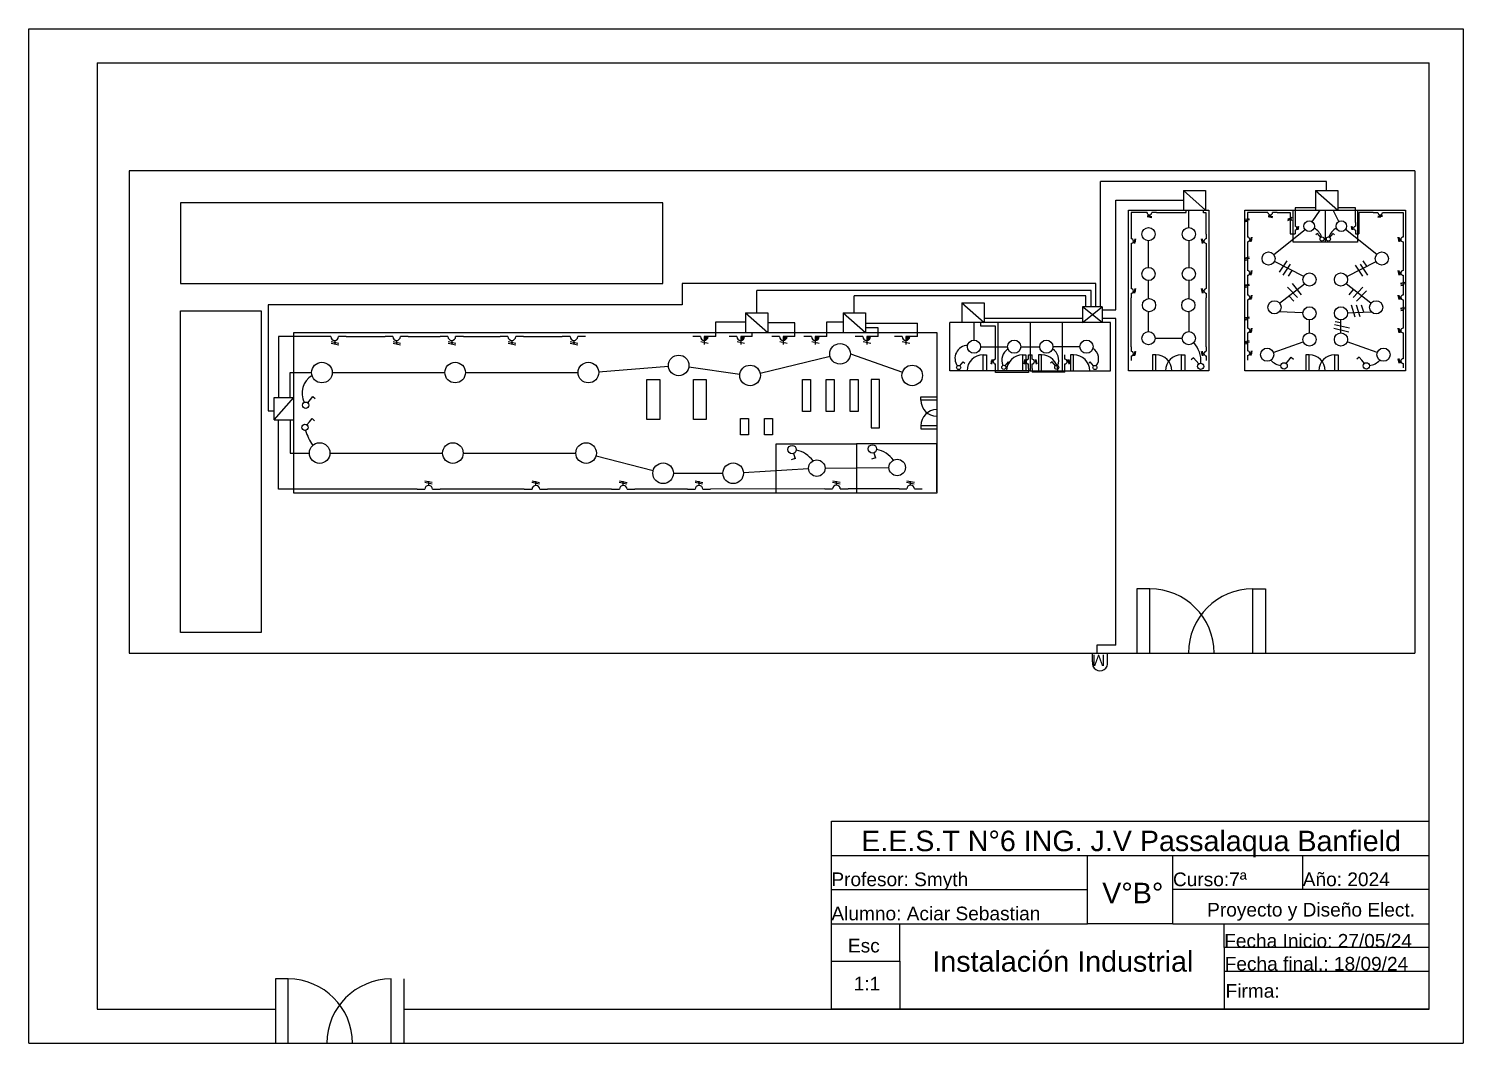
# Model space of a CAD drawing. Header units: metres. Extents: x 1827199 to 1827927, y 1261202 to 1261265.
# Drawn here: x 1827617.4 to 1827706.6, y 1261201.9 to 1261265 of the extents above; entities that cross this region are included whole.
import ezdxf

# ---------------------------------------------------------------- set-up
doc = ezdxf.new("R2010")
doc.units = ezdxf.units.M
for name, color, linetype, true_color in [('IUG 1', 212, 'Continuous', 0xbd00bd), ('Llaves', 7, 'Continuous', 0x594fb0), ('NOMBRES', 7, 'Continuous', 0xffffff), ('TP', 7, 'Continuous', 0x0544ff), ('TS', 7, 'Continuous', 0x0a9e4f)]:
    doc.layers.add(name, color=color, linetype=linetype, true_color=true_color)
for name, color, linetype in [('IUG 2', 1, 'Continuous'), ('IUG 5', 242, 'Continuous'), ('Ref', 7, 'Continuous'), ('TUG 1-2', 130, 'Continuous'), ('TUG 3', 120, 'Continuous'), ('TUG 5', 90, 'Continuous'), ('TUG 5-2', 140, 'Continuous'), ('TUG1', 50, 'Continuous')]:
    doc.layers.add(name, color=color, linetype=linetype)
doc.styles.get("Standard").update_dxf_attribs({"font": 'arial.ttf'})

msp = doc.modelspace()

# ---------------------------------------------------------------- hatches: boundary and pattern name
at = {"true_color": 0x000000}
h = msp.add_hatch(color=18, dxfattribs=at)
h.dxf.hatch_style = 1
h.paths.add_polyline_path([(1827659.637, 1261245.827), (1827659.397, 1261245.827), (1827659.397, 1261245.587, 0.414214)])
h = msp.add_hatch(color=18, dxfattribs=at)
h.dxf.hatch_style = 1
h.paths.add_polyline_path([(1827661.903, 1261245.827), (1827661.663, 1261245.827), (1827661.663, 1261245.587, 0.414214)])
h = msp.add_hatch(color=18, dxfattribs=at)
h.dxf.hatch_style = 1
h.paths.add_polyline_path([(1827664.552, 1261245.827), (1827664.312, 1261245.827), (1827664.312, 1261245.587, 0.414214)])
h = msp.add_hatch(color=18, dxfattribs=at)
h.dxf.hatch_style = 1
h.paths.add_polyline_path([(1827666.544, 1261245.827), (1827666.304, 1261245.827), (1827666.304, 1261245.587, 0.414214)])
h = msp.add_hatch(color=18, dxfattribs=at)
h.dxf.hatch_style = 1
h.paths.add_polyline_path([(1827669.744, 1261245.827), (1827669.504, 1261245.827), (1827669.504, 1261245.587, 0.414214)])
h = msp.add_hatch(color=18, dxfattribs=at)
h.dxf.hatch_style = 1
h.paths.add_polyline_path([(1827672.182, 1261245.827), (1827671.942, 1261245.827), (1827671.942, 1261245.587, 0.414214)])

# ---------------------------------------------------------------- linework, layer by layer
for p, q in [((1827617.369, 1261201.862), (1827617.369, 1261264.974)), ((1827617.369, 1261264.974), (1827706.619, 1261264.974)), ((1827706.619, 1261264.974), (1827706.619, 1261201.862)), ((1827621.619, 1261262.849), (1827621.619, 1261203.987)), ((1827621.619, 1261262.849), (1827704.494, 1261262.849)), ((1827704.494, 1261203.987), (1827704.494, 1261262.849)), ((1827623.613, 1261256.128), (1827623.613, 1261226.128)), ((1827703.613, 1261256.128), (1827623.613, 1261256.128)), ((1827703.613, 1261256.128), (1827703.613, 1261226.128)), ((1827689.201, 1261254.915), (1827690.585, 1261254.915)), ((1827689.201, 1261254.915), (1827690.585, 1261253.692)), ((1827689.201, 1261254.915), (1827689.201, 1261253.692)), ((1827690.585, 1261254.915), (1827690.585, 1261253.692)), ((1827697.425, 1261254.915), (1827698.808, 1261254.915)), ((1827697.425, 1261254.915), (1827698.808, 1261253.692)), ((1827697.425, 1261254.915), (1827697.425, 1261253.692)), ((1827698.808, 1261254.915), (1827698.808, 1261253.692)), ((1827656.823, 1261254.132), (1827626.823, 1261254.132)), ((1827626.823, 1261254.132), (1827626.823, 1261249.132)), ((1827656.823, 1261249.132), (1827656.823, 1261254.132)), ((1827685.789, 1261253.692), (1827690.789, 1261253.692)), ((1827685.789, 1261243.692), (1827685.789, 1261253.692)), ((1827686.946, 1261253.533), (1827686.658, 1261253.533)), ((1827686.956, 1261253.347), (1827687.238, 1261253.287)), ((1827687.09, 1261253.389), (1827687.09, 1261253.236)), ((1827687.522, 1261253.533), (1827687.234, 1261253.533)), ((1827690.789, 1261253.692), (1827690.789, 1261243.692)), ((1827693.03, 1261253.692), (1827703.03, 1261253.692)), ((1827693.03, 1261243.692), (1827693.03, 1261253.692)), ((1827694.468, 1261253.533), (1827694.18, 1261253.533)), ((1827694.478, 1261253.347), (1827694.76, 1261253.287)), ((1827694.612, 1261253.389), (1827694.612, 1261253.236)), ((1827695.044, 1261253.533), (1827694.756, 1261253.533)), ((1827696.03, 1261251.692), (1827696.03, 1261253.692)), ((1827698.03, 1261253.692), (1827698.03, 1261251.692)), ((1827700.03, 1261253.692), (1827700.03, 1261251.692)), ((1827701.016, 1261253.533), (1827701.304, 1261253.533)), ((1827701.582, 1261253.347), (1827701.3, 1261253.287)), ((1827701.448, 1261253.389), (1827701.448, 1261253.236)), ((1827701.592, 1261253.533), (1827701.88, 1261253.533)), ((1827703.03, 1261253.692), (1827703.03, 1261243.692)), ((1827686.949, 1261253.297), (1827687.231, 1261253.237)), ((1827693.301, 1261253.151), (1827693.047, 1261253.1)), ((1827693.313, 1261253.081), (1827693.058, 1261253.03)), ((1827693.189, 1261252.98), (1827693.066, 1261252.956)), ((1827694.471, 1261253.297), (1827694.753, 1261253.237)), ((1827695.694, 1261253.048), (1827695.961, 1261253.162)), ((1827695.695, 1261253.132), (1827695.963, 1261253.247)), ((1827695.851, 1261253.04), (1827695.967, 1261253.09)), ((1827696.157, 1261252.913), (1827696.157, 1261252.682)), ((1827696.157, 1261252.452), (1827696.157, 1261252.222)), ((1827696.272, 1261252.567), (1827696.395, 1261252.567)), ((1827696.306, 1261252.46), (1827696.354, 1261252.686)), ((1827696.347, 1261252.454), (1827696.395, 1261252.68)), ((1827699.788, 1261252.567), (1827699.665, 1261252.567)), ((1827699.714, 1261252.454), (1827699.666, 1261252.68)), ((1827699.754, 1261252.46), (1827699.706, 1261252.686)), ((1827699.903, 1261252.913), (1827699.903, 1261252.682)), ((1827699.903, 1261252.452), (1827699.903, 1261252.222)), ((1827701.589, 1261253.297), (1827701.307, 1261253.237)), ((1827685.948, 1261252.192), (1827685.948, 1261251.904)), ((1827685.948, 1261251.616), (1827685.948, 1261251.328)), ((1827686.092, 1261251.76), (1827686.246, 1261251.76)), ((1827686.134, 1261251.626), (1827686.194, 1261251.908)), ((1827686.185, 1261251.619), (1827686.245, 1261251.901)), ((1827690.486, 1261251.76), (1827690.333, 1261251.76)), ((1827690.394, 1261251.619), (1827690.334, 1261251.901)), ((1827690.444, 1261251.626), (1827690.384, 1261251.908)), ((1827690.63, 1261252.192), (1827690.63, 1261251.904)), ((1827690.63, 1261251.616), (1827690.63, 1261251.328)), ((1827693.189, 1261252.297), (1827693.189, 1261252.009)), ((1827693.189, 1261251.721), (1827693.189, 1261251.433)), ((1827693.333, 1261251.865), (1827693.487, 1261251.865)), ((1827693.375, 1261251.731), (1827693.435, 1261252.013)), ((1827693.426, 1261251.724), (1827693.486, 1261252.006)), ((1827698.03, 1261251.692), (1827696.03, 1261251.692)), ((1827697.544, 1261252.245), (1827697.449, 1261252.158)), ((1827697.647, 1261252.119), (1827697.544, 1261252.245)), ((1827697.753, 1261251.991), (1827697.647, 1261252.119)), ((1827700.03, 1261251.692), (1827698.03, 1261251.692)), ((1827698.307, 1261251.991), (1827698.413, 1261252.119)), ((1827698.413, 1261252.119), (1827698.517, 1261252.245)), ((1827698.517, 1261252.245), (1827698.611, 1261252.158)), ((1827702.634, 1261251.724), (1827702.574, 1261252.006)), ((1827702.727, 1261251.865), (1827702.574, 1261251.865)), ((1827702.685, 1261251.731), (1827702.625, 1261252.013)), ((1827702.871, 1261252.297), (1827702.871, 1261252.009)), ((1827702.871, 1261251.721), (1827702.871, 1261251.433)), ((1827693.299, 1261250.754), (1827693.044, 1261250.703)), ((1827693.31, 1261250.683), (1827693.056, 1261250.632)), ((1827693.187, 1261250.583), (1827693.064, 1261250.558)), ((1827693.189, 1261250.215), (1827693.189, 1261249.927)), ((1827693.333, 1261249.783), (1827693.487, 1261249.783)), ((1827693.375, 1261249.649), (1827693.435, 1261249.931)), ((1827693.426, 1261249.642), (1827693.486, 1261249.924)), ((1827695.187, 1261249.823), (1827695.662, 1261250.525)), ((1827695.853, 1261250.334), (1827695.397, 1261249.651)), ((1827695.948, 1261249.934), (1827695.713, 1261249.582)), ((1827699.891, 1261250.265), (1827700.347, 1261249.582)), ((1827700.207, 1261250.334), (1827700.663, 1261249.651)), ((1827700.621, 1261250.196), (1827700.398, 1261250.525)), ((1827702.634, 1261249.642), (1827702.574, 1261249.924)), ((1827702.727, 1261249.783), (1827702.574, 1261249.783)), ((1827702.685, 1261249.649), (1827702.625, 1261249.931)), ((1827702.871, 1261250.215), (1827702.871, 1261249.927)), ((1827626.823, 1261249.132), (1827656.823, 1261249.132)), ((1827685.948, 1261249.096), (1827685.948, 1261248.808)), ((1827690.63, 1261249.096), (1827690.63, 1261248.808)), ((1827693.301, 1261249.072), (1827693.047, 1261249.021)), ((1827693.313, 1261249.002), (1827693.058, 1261248.951)), ((1827693.189, 1261248.901), (1827693.066, 1261248.877)), ((1827693.189, 1261249.639), (1827693.189, 1261249.351)), ((1827696.301, 1261248.249), (1827695.682, 1261248.896)), ((1827696.546, 1261248.415), (1827695.987, 1261249.131)), ((1827699.759, 1261248.249), (1827700.378, 1261248.896)), ((1827702.971, 1261249.177), (1827702.717, 1261249.126)), ((1827702.983, 1261249.106), (1827702.728, 1261249.055)), ((1827702.859, 1261249.006), (1827702.736, 1261248.981)), ((1827702.871, 1261249.639), (1827702.871, 1261249.351)), ((1827685.948, 1261248.52), (1827685.948, 1261248.232)), ((1827686.092, 1261248.664), (1827686.246, 1261248.664)), ((1827686.134, 1261248.53), (1827686.194, 1261248.812)), ((1827686.185, 1261248.523), (1827686.245, 1261248.805)), ((1827690.486, 1261248.664), (1827690.333, 1261248.664)), ((1827690.394, 1261248.523), (1827690.334, 1261248.805)), ((1827690.444, 1261248.53), (1827690.384, 1261248.812)), ((1827690.63, 1261248.52), (1827690.63, 1261248.232)), ((1827693.189, 1261248.692), (1827693.189, 1261248.404)), ((1827693.189, 1261248.116), (1827693.189, 1261247.828)), ((1827693.333, 1261248.26), (1827693.487, 1261248.26)), ((1827693.375, 1261248.126), (1827693.435, 1261248.408)), ((1827693.426, 1261248.119), (1827693.486, 1261248.401)), ((1827696.078, 1261248.025), (1827695.765, 1261248.352)), ((1827699.514, 1261248.415), (1827699.782, 1261248.758)), ((1827699.982, 1261248.025), (1827700.6, 1261248.672)), ((1827702.634, 1261248.119), (1827702.574, 1261248.401)), ((1827702.727, 1261248.26), (1827702.574, 1261248.26)), ((1827702.685, 1261248.126), (1827702.625, 1261248.408)), ((1827702.871, 1261248.692), (1827702.871, 1261248.404)), ((1827702.871, 1261248.116), (1827702.871, 1261247.828)), ((1827626.823, 1261247.415), (1827631.823, 1261247.415)), ((1827626.823, 1261227.415), (1827626.823, 1261247.415)), ((1827631.823, 1261247.415), (1827631.823, 1261227.415)), ((1827661.969, 1261247.3), (1827663.353, 1261247.3)), ((1827661.969, 1261247.3), (1827663.353, 1261246.077)), ((1827661.969, 1261247.3), (1827661.969, 1261246.077)), ((1827663.353, 1261247.3), (1827663.353, 1261246.077)), ((1827668.039, 1261247.3), (1827669.423, 1261247.3)), ((1827668.039, 1261247.3), (1827669.423, 1261246.077)), ((1827668.039, 1261247.3), (1827668.039, 1261246.077)), ((1827669.423, 1261247.3), (1827669.423, 1261246.077)), ((1827675.424, 1261247.915), (1827676.808, 1261247.915)), ((1827675.424, 1261247.915), (1827676.808, 1261246.692)), ((1827675.424, 1261247.915), (1827675.424, 1261246.692)), ((1827676.808, 1261247.915), (1827676.808, 1261246.692)), ((1827684.148, 1261246.692), (1827682.925, 1261247.672)), ((1827682.925, 1261246.692), (1827684.148, 1261247.672)), ((1827684.148, 1261247.672), (1827684.148, 1261246.692)), ((1827699.897, 1261247.036), (1827699.669, 1261247.777)), ((1827700.198, 1261247.046), (1827699.97, 1261247.786)), ((1827700.42, 1261247.342), (1827700.283, 1261247.786)), ((1827702.969, 1261247.622), (1827702.714, 1261247.571)), ((1827702.98, 1261247.551), (1827702.726, 1261247.5)), ((1827702.857, 1261247.45), (1827702.734, 1261247.426)), ((1827674.678, 1261243.692), (1827674.678, 1261246.692)), ((1827677.678, 1261246.692), (1827674.678, 1261246.692)), ((1827677.678, 1261243.692), (1827677.678, 1261246.692)), ((1827679.678, 1261246.692), (1827677.678, 1261246.692)), ((1827679.678, 1261246.692), (1827679.678, 1261243.692)), ((1827681.678, 1261246.692), (1827679.678, 1261246.692)), ((1827681.678, 1261243.692), (1827681.678, 1261246.692)), ((1827684.678, 1261246.692), (1827681.678, 1261246.692)), ((1827684.678, 1261243.692), (1827684.678, 1261246.692)), ((1827693.3, 1261247.033), (1827693.046, 1261246.982)), ((1827693.311, 1261246.962), (1827693.057, 1261246.911)), ((1827693.188, 1261246.862), (1827693.065, 1261246.837)), ((1827693.189, 1261246.632), (1827693.189, 1261246.344)), ((1827693.333, 1261246.2), (1827693.487, 1261246.2)), ((1827693.375, 1261246.066), (1827693.435, 1261246.348)), ((1827693.426, 1261246.059), (1827693.486, 1261246.341)), ((1827698.555, 1261246.347), (1827699.488, 1261246.126)), ((1827698.608, 1261246.583), (1827699.542, 1261246.362)), ((1827698.651, 1261246.768), (1827699.009, 1261246.692)), ((1827702.634, 1261246.059), (1827702.574, 1261246.341)), ((1827702.727, 1261246.2), (1827702.574, 1261246.2)), ((1827702.685, 1261246.066), (1827702.625, 1261246.348)), ((1827702.871, 1261246.632), (1827702.871, 1261246.344)), ((1827633.865, 1261246.077), (1827673.865, 1261246.077)), ((1827633.865, 1261236.077), (1827633.865, 1261246.077)), ((1827636.166, 1261245.827), (1827635.686, 1261245.827)), ((1827636.183, 1261245.516), (1827636.653, 1261245.416)), ((1827636.183, 1261245.416), (1827636.653, 1261245.316)), ((1827636.406, 1261245.587), (1827636.406, 1261245.331)), ((1827637.126, 1261245.827), (1827636.646, 1261245.827)), ((1827640.017, 1261245.827), (1827639.537, 1261245.827)), ((1827640.033, 1261245.516), (1827640.504, 1261245.416)), ((1827640.033, 1261245.416), (1827640.504, 1261245.316)), ((1827640.257, 1261245.587), (1827640.257, 1261245.331)), ((1827640.977, 1261245.827), (1827640.497, 1261245.827)), ((1827643.45, 1261245.827), (1827642.97, 1261245.827)), ((1827643.467, 1261245.516), (1827643.937, 1261245.416)), ((1827643.467, 1261245.416), (1827643.937, 1261245.316)), ((1827643.69, 1261245.587), (1827643.69, 1261245.331)), ((1827644.41, 1261245.827), (1827643.93, 1261245.827)), ((1827647.187, 1261245.827), (1827646.707, 1261245.827)), ((1827647.204, 1261245.516), (1827647.674, 1261245.416)), ((1827647.204, 1261245.416), (1827647.674, 1261245.316)), ((1827647.427, 1261245.587), (1827647.427, 1261245.331)), ((1827648.147, 1261245.827), (1827647.667, 1261245.827)), ((1827651.047, 1261245.827), (1827650.567, 1261245.827)), ((1827651.064, 1261245.516), (1827651.534, 1261245.416)), ((1827651.064, 1261245.416), (1827651.534, 1261245.316)), ((1827651.287, 1261245.587), (1827651.287, 1261245.331)), ((1827652.007, 1261245.827), (1827651.527, 1261245.827)), ((1827659.157, 1261245.827), (1827658.677, 1261245.827)), ((1827659.174, 1261245.516), (1827659.644, 1261245.416)), ((1827659.637, 1261245.827), (1827659.397, 1261245.827)), ((1827659.397, 1261245.827), (1827659.397, 1261245.587)), ((1827659.397, 1261245.587), (1827659.397, 1261245.331)), ((1827660.117, 1261245.827), (1827659.637, 1261245.827)), ((1827661.423, 1261245.827), (1827660.943, 1261245.827)), ((1827661.44, 1261245.516), (1827661.91, 1261245.416)), ((1827661.903, 1261245.827), (1827661.663, 1261245.827)), ((1827661.663, 1261245.827), (1827661.663, 1261245.587)), ((1827661.663, 1261245.587), (1827661.663, 1261245.331)), ((1827662.383, 1261245.827), (1827661.903, 1261245.827)), ((1827664.072, 1261245.827), (1827663.592, 1261245.827)), ((1827664.089, 1261245.516), (1827664.559, 1261245.416)), ((1827664.552, 1261245.827), (1827664.312, 1261245.827)), ((1827664.312, 1261245.827), (1827664.312, 1261245.587)), ((1827664.312, 1261245.587), (1827664.312, 1261245.331)), ((1827665.032, 1261245.827), (1827664.552, 1261245.827)), ((1827666.064, 1261245.827), (1827665.584, 1261245.827)), ((1827666.081, 1261245.516), (1827666.551, 1261245.416)), ((1827666.544, 1261245.827), (1827666.304, 1261245.827)), ((1827666.304, 1261245.827), (1827666.304, 1261245.587)), ((1827666.304, 1261245.587), (1827666.304, 1261245.331)), ((1827667.024, 1261245.827), (1827666.544, 1261245.827)), ((1827669.264, 1261245.827), (1827668.784, 1261245.827)), ((1827669.281, 1261245.516), (1827669.751, 1261245.416)), ((1827669.744, 1261245.827), (1827669.504, 1261245.827)), ((1827669.504, 1261245.827), (1827669.504, 1261245.587)), ((1827669.504, 1261245.587), (1827669.504, 1261245.331)), ((1827670.224, 1261245.827), (1827669.744, 1261245.827)), ((1827671.702, 1261245.827), (1827671.222, 1261245.827)), ((1827671.719, 1261245.516), (1827672.189, 1261245.416)), ((1827672.182, 1261245.827), (1827671.942, 1261245.827)), ((1827671.942, 1261245.827), (1827671.942, 1261245.587)), ((1827671.942, 1261245.587), (1827671.942, 1261245.331)), ((1827672.662, 1261245.827), (1827672.182, 1261245.827)), ((1827673.865, 1261246.077), (1827673.865, 1261236.077)), ((1827693.305, 1261245.553), (1827693.05, 1261245.502)), ((1827693.316, 1261245.482), (1827693.062, 1261245.431)), ((1827693.193, 1261245.382), (1827693.07, 1261245.357)), ((1827693.189, 1261246.056), (1827693.189, 1261245.768)), ((1827702.871, 1261246.056), (1827702.871, 1261245.768)), ((1827677.519, 1261244.409), (1827677.519, 1261244.697)), ((1827679.566, 1261244.409), (1827679.566, 1261244.697)), ((1827679.79, 1261244.409), (1827679.79, 1261244.697)), ((1827681.837, 1261244.409), (1827681.837, 1261244.697)), ((1827685.948, 1261245.195), (1827685.948, 1261244.907)), ((1827685.948, 1261244.619), (1827685.948, 1261244.331)), ((1827686.092, 1261244.763), (1827686.246, 1261244.763)), ((1827686.134, 1261244.629), (1827686.194, 1261244.912)), ((1827686.185, 1261244.622), (1827686.245, 1261244.904)), ((1827689.832, 1261244.51), (1827689.687, 1261244.377)), ((1827689.992, 1261244.317), (1827689.832, 1261244.51)), ((1827690.486, 1261244.763), (1827690.333, 1261244.763)), ((1827690.394, 1261244.622), (1827690.334, 1261244.904)), ((1827690.444, 1261244.629), (1827690.384, 1261244.912)), ((1827690.63, 1261245.195), (1827690.63, 1261244.907)), ((1827690.63, 1261244.619), (1827690.63, 1261244.331)), ((1827693.189, 1261245.224), (1827693.189, 1261244.936)), ((1827693.189, 1261244.648), (1827693.189, 1261244.36)), ((1827693.333, 1261244.792), (1827693.487, 1261244.792)), ((1827693.375, 1261244.658), (1827693.435, 1261244.941)), ((1827693.426, 1261244.651), (1827693.486, 1261244.933)), ((1827695.758, 1261244.35), (1827695.917, 1261244.543)), ((1827695.917, 1261244.543), (1827696.063, 1261244.41)), ((1827700.143, 1261244.543), (1827699.998, 1261244.41)), ((1827700.303, 1261244.35), (1827700.143, 1261244.543)), ((1827702.634, 1261244.16), (1827702.574, 1261244.442)), ((1827702.685, 1261244.167), (1827702.625, 1261244.449)), ((1827702.871, 1261244.733), (1827702.871, 1261244.445)), ((1827677.678, 1261243.692), (1827674.678, 1261243.692)), ((1827675.304, 1261243.997), (1827675.41, 1261244.125)), ((1827675.41, 1261244.125), (1827675.514, 1261244.251)), ((1827675.514, 1261244.251), (1827675.608, 1261244.164)), ((1827677.375, 1261244.265), (1827677.221, 1261244.265)), ((1827677.282, 1261244.406), (1827677.222, 1261244.124)), ((1827677.332, 1261244.399), (1827677.273, 1261244.117)), ((1827677.519, 1261243.833), (1827677.519, 1261244.121)), ((1827679.678, 1261243.692), (1827677.678, 1261243.692)), ((1827678.112, 1261244.007), (1827678.218, 1261244.136)), ((1827678.218, 1261244.136), (1827678.322, 1261244.261)), ((1827678.322, 1261244.261), (1827678.417, 1261244.175)), ((1827679.422, 1261244.265), (1827679.268, 1261244.265)), ((1827679.329, 1261244.406), (1827679.269, 1261244.124)), ((1827679.379, 1261244.399), (1827679.319, 1261244.117)), ((1827679.566, 1261243.833), (1827679.566, 1261244.121)), ((1827679.678, 1261243.692), (1827681.678, 1261243.692)), ((1827679.79, 1261243.833), (1827679.79, 1261244.121)), ((1827679.934, 1261244.265), (1827680.087, 1261244.265)), ((1827679.976, 1261244.399), (1827680.036, 1261244.117)), ((1827680.026, 1261244.406), (1827680.086, 1261244.124)), ((1827681.033, 1261244.261), (1827680.939, 1261244.175)), ((1827681.137, 1261244.136), (1827681.033, 1261244.261)), ((1827681.243, 1261244.007), (1827681.137, 1261244.136)), ((1827681.678, 1261243.692), (1827684.678, 1261243.692)), ((1827681.837, 1261243.833), (1827681.837, 1261244.121)), ((1827681.981, 1261244.265), (1827682.134, 1261244.265)), ((1827682.023, 1261244.399), (1827682.083, 1261244.117)), ((1827682.073, 1261244.406), (1827682.133, 1261244.124)), ((1827683.409, 1261244.251), (1827683.315, 1261244.164)), ((1827683.513, 1261244.125), (1827683.409, 1261244.251)), ((1827683.619, 1261243.997), (1827683.513, 1261244.125)), ((1827690.789, 1261243.692), (1827685.789, 1261243.692)), ((1827690.155, 1261244.119), (1827689.992, 1261244.317)), ((1827703.03, 1261243.692), (1827693.03, 1261243.692)), ((1827695.594, 1261244.152), (1827695.758, 1261244.35)), ((1827700.466, 1261244.152), (1827700.303, 1261244.35)), ((1827702.727, 1261244.301), (1827702.574, 1261244.301)), ((1827702.871, 1261244.157), (1827702.871, 1261243.869)), ((1827632.642, 1261240.65), (1827632.642, 1261242.034)), ((1827632.642, 1261242.034), (1827633.865, 1261242.034)), ((1827632.642, 1261240.65), (1827633.865, 1261242.034)), ((1827634.73, 1261241.704), (1827634.893, 1261241.901)), ((1827634.893, 1261241.901), (1827635.052, 1261242.095)), ((1827635.052, 1261242.095), (1827635.198, 1261241.961)), ((1827632.642, 1261240.65), (1827633.865, 1261240.65)), ((1827634.679, 1261240.331), (1827634.842, 1261240.529)), ((1827634.842, 1261240.529), (1827635.001, 1261240.722)), ((1827635.001, 1261240.722), (1827635.147, 1261240.588)), ((1827661.65, 1261239.717), (1827661.65, 1261240.717)), ((1827661.65, 1261240.717), (1827662.15, 1261240.717)), ((1827662.15, 1261240.717), (1827662.15, 1261239.717)), ((1827663.148, 1261239.717), (1827663.148, 1261240.717)), ((1827663.148, 1261240.717), (1827663.648, 1261240.717)), ((1827663.648, 1261240.717), (1827663.648, 1261239.717)), ((1827662.15, 1261239.717), (1827661.65, 1261239.717)), ((1827663.648, 1261239.717), (1827663.148, 1261239.717)), ((1827663.865, 1261236.077), (1827663.865, 1261239.159)), ((1827663.865, 1261239.159), (1827668.865, 1261239.159)), ((1827673.865, 1261239.159), (1827668.865, 1261239.159)), ((1827668.865, 1261239.159), (1827668.865, 1261236.077)), ((1827673.865, 1261236.159), (1827673.865, 1261239.159)), ((1827665.055, 1261238.23), (1827664.802, 1261238.157)), ((1827664.946, 1261238.546), (1827665.057, 1261238.223)), ((1827664.946, 1261238.546), (1827665.055, 1261238.23)), ((1827670.055, 1261238.271), (1827669.802, 1261238.198)), ((1827669.946, 1261238.587), (1827670.057, 1261238.264)), ((1827669.946, 1261238.587), (1827670.055, 1261238.271)), ((1827642.478, 1261236.737), (1827642.008, 1261236.837)), ((1827642.478, 1261236.637), (1827642.008, 1261236.737)), ((1827642.255, 1261236.567), (1827642.255, 1261236.823)), ((1827649.144, 1261236.637), (1827648.674, 1261236.737)), ((1827649.156, 1261236.721), (1827648.686, 1261236.821)), ((1827648.921, 1261236.567), (1827648.921, 1261236.823)), ((1827654.579, 1261236.637), (1827654.109, 1261236.737)), ((1827654.591, 1261236.721), (1827654.121, 1261236.821)), ((1827654.356, 1261236.567), (1827654.356, 1261236.823)), ((1827659.296, 1261236.637), (1827658.826, 1261236.737)), ((1827659.308, 1261236.721), (1827658.838, 1261236.821)), ((1827659.073, 1261236.567), (1827659.073, 1261236.823)), ((1827667.844, 1261236.652), (1827667.374, 1261236.752)), ((1827667.856, 1261236.736), (1827667.386, 1261236.836)), ((1827667.621, 1261236.582), (1827667.621, 1261236.838)), ((1827672.456, 1261236.652), (1827671.986, 1261236.752)), ((1827672.468, 1261236.736), (1827671.998, 1261236.836)), ((1827672.233, 1261236.582), (1827672.233, 1261236.838)), ((1827663.865, 1261236.077), (1827633.865, 1261236.077)), ((1827641.535, 1261236.327), (1827642.015, 1261236.327)), ((1827642.495, 1261236.327), (1827642.975, 1261236.327)), ((1827648.201, 1261236.327), (1827648.681, 1261236.327)), ((1827649.161, 1261236.327), (1827649.641, 1261236.327)), ((1827653.636, 1261236.327), (1827654.116, 1261236.327)), ((1827654.596, 1261236.327), (1827655.076, 1261236.327)), ((1827658.353, 1261236.327), (1827658.833, 1261236.327)), ((1827659.313, 1261236.327), (1827659.793, 1261236.327)), ((1827668.865, 1261236.077), (1827663.865, 1261236.077)), ((1827666.029, 1261236.077), (1827666.029, 1261236.077)), ((1827666.901, 1261236.342), (1827667.381, 1261236.342)), ((1827667.861, 1261236.342), (1827668.341, 1261236.342)), ((1827673.865, 1261236.077), (1827668.865, 1261236.077)), ((1827671.513, 1261236.342), (1827671.993, 1261236.342)), ((1827672.473, 1261236.342), (1827672.953, 1261236.342)), ((1827631.823, 1261227.415), (1827626.823, 1261227.415)), ((1827623.613, 1261226.128), (1827703.613, 1261226.128)), ((1827683.54, 1261225.589), (1827683.54, 1261226.132)), ((1827684.492, 1261225.586), (1827684.492, 1261226.128)), ((1827667.306, 1261203.987), (1827667.306, 1261215.674)), ((1827667.306, 1261215.674), (1827704.494, 1261215.674)), ((1827667.306, 1261213.549), (1827704.494, 1261213.549)), ((1827667.306, 1261213.549), (1827669.431, 1261213.549)), ((1827667.306, 1261213.549), (1827667.731, 1261213.549)), ((1827683.244, 1261211.424), (1827683.244, 1261213.549)), ((1827688.556, 1261209.299), (1827688.556, 1261213.549)), ((1827696.631, 1261211.424), (1827696.631, 1261213.549)), ((1827667.306, 1261211.424), (1827683.244, 1261211.424)), ((1827683.244, 1261209.299), (1827683.244, 1261211.424)), ((1827704.494, 1261211.424), (1827688.556, 1261211.424)), ((1827667.306, 1261209.299), (1827683.244, 1261209.299)), ((1827671.556, 1261206.962), (1827671.556, 1261209.299)), ((1827688.556, 1261209.299), (1827683.244, 1261209.299)), ((1827688.556, 1261209.299), (1827704.494, 1261209.299)), ((1827691.744, 1261207.812), (1827691.744, 1261209.299)), ((1827667.306, 1261206.962), (1827671.556, 1261206.962)), ((1827671.556, 1261206.962), (1827671.556, 1261203.987)), ((1827704.494, 1261207.812), (1827691.744, 1261207.812)), ((1827691.744, 1261207.812), (1827691.744, 1261203.987)), ((1827704.494, 1261206.324), (1827691.744, 1261206.324)), ((1827640.713, 1261203.987), (1827704.494, 1261203.987)), ((1827704.494, 1261203.987), (1827667.306, 1261203.987)), ((1827617.369, 1261201.862), (1827706.619, 1261201.862))]:
    msp.add_line(p, q)
msp.add_lwpolyline([(1827684.148, 1261247.672), (1827682.925, 1261247.672), (1827682.925, 1261246.696)])
for points in [[(1827656.625, 1261243.156), (1827656.625, 1261240.656), (1827655.825, 1261240.656), (1827655.825, 1261243.156)], [(1827659.524, 1261243.156), (1827659.524, 1261240.656), (1827658.724, 1261240.656), (1827658.724, 1261243.156)], [(1827665.516, 1261243.156), (1827665.816, 1261243.156), (1827666.016, 1261243.156), (1827666.016, 1261241.156), (1827665.816, 1261241.156), (1827665.516, 1261241.156)], [(1827666.973, 1261243.156), (1827667.273, 1261243.156), (1827667.473, 1261243.156), (1827667.473, 1261241.156), (1827667.273, 1261241.156), (1827666.973, 1261241.156)], [(1827668.475, 1261243.156), (1827668.775, 1261243.156), (1827668.975, 1261243.156), (1827668.975, 1261241.156), (1827668.775, 1261241.156), (1827668.475, 1261241.156)], [(1827670.09, 1261240.156), (1827670.29, 1261240.156), (1827670.29, 1261243.156), (1827670.09, 1261243.156), (1827669.79, 1261243.156), (1827669.79, 1261240.156)]]:
    msp.add_lwpolyline(points, close=True)
for centre, radius in [((1827687.039, 1261252.192), 0.41), ((1827689.539, 1261252.192), 0.41), ((1827697.03, 1261252.692), 0.328), ((1827699.03, 1261252.692), 0.328), ((1827697.834, 1261251.892), 0.127), ((1827698.226, 1261251.892), 0.127), ((1827694.505, 1261250.675), 0.41), ((1827701.555, 1261250.675), 0.41), ((1827687.039, 1261249.719), 0.41), ((1827689.539, 1261249.719), 0.41), ((1827697.051, 1261249.368), 0.41), ((1827699.009, 1261249.368), 0.41), ((1827687.069, 1261247.775), 0.41), ((1827689.509, 1261247.775), 0.41), ((1827694.867, 1261247.643), 0.41), ((1827701.193, 1261247.643), 0.41), ((1827697.051, 1261247.269), 0.41), ((1827699.009, 1261247.269), 0.41), ((1827667.845, 1261244.749), 0.64), ((1827676.178, 1261245.192), 0.41), ((1827678.678, 1261245.192), 0.41), ((1827680.678, 1261245.192), 0.41), ((1827683.178, 1261245.192), 0.41), ((1827687.039, 1261245.719), 0.41), ((1827689.539, 1261245.719), 0.41), ((1827697.051, 1261245.64), 0.41), ((1827699.009, 1261245.64), 0.41), ((1827657.807, 1261244.029), 0.64), ((1827694.411, 1261244.695), 0.41), ((1827701.65, 1261244.695), 0.41), ((1827635.611, 1261243.583), 0.64), ((1827643.9, 1261243.583), 0.64), ((1827652.189, 1261243.583), 0.64), ((1827662.247, 1261243.404), 0.64), ((1827672.335, 1261243.404), 0.64), ((1827675.223, 1261243.899), 0.127), ((1827678.031, 1261243.909), 0.127), ((1827681.324, 1261243.909), 0.127), ((1827683.7, 1261243.899), 0.127), ((1827690.279, 1261243.968), 0.196), ((1827695.47, 1261244.001), 0.196), ((1827700.59, 1261244.001), 0.196), ((1827634.605, 1261241.553), 0.196), ((1827634.554, 1261240.18), 0.196), ((1827635.468, 1261238.577), 0.64), ((1827643.757, 1261238.577), 0.64), ((1827652.045, 1261238.577), 0.64), ((1827664.861, 1261238.793), 0.261), ((1827669.861, 1261238.834), 0.261), ((1827671.399, 1261237.679), 0.512), ((1827656.838, 1261237.32), 0.64), ((1827661.195, 1261237.32), 0.64), ((1827666.399, 1261237.638), 0.512)]:
    msp.add_circle(centre, radius)
for centre, radius, start, end in [((1827687.09, 1261253.533), 0.144, 180, 0), ((1827694.612, 1261253.533), 0.144, 180, 0), ((1827701.448, 1261253.533), 0.144, 180, 0), ((1827696.157, 1261252.567), 0.115, 270, 90), ((1827699.903, 1261252.567), 0.115, 90, 270), ((1827685.948, 1261251.76), 0.144, 270, 90), ((1827690.63, 1261251.76), 0.144, 90, 270), ((1827693.189, 1261251.865), 0.144, 270, 90), ((1827702.871, 1261251.865), 0.144, 90, 270), ((1827693.189, 1261249.783), 0.144, 270, 90), ((1827702.871, 1261249.783), 0.144, 90, 270), ((1827685.948, 1261248.664), 0.144, 270, 90), ((1827690.63, 1261248.664), 0.144, 90, 270), ((1827693.189, 1261248.26), 0.144, 270, 90), ((1827702.871, 1261248.26), 0.144, 90, 270), ((1827693.189, 1261246.2), 0.144, 270, 90), ((1827702.871, 1261246.2), 0.144, 90, 270), ((1827636.406, 1261245.827), 0.24, 180, 0), ((1827640.257, 1261245.827), 0.24, 180, 0), ((1827643.69, 1261245.827), 0.24, 180, 0), ((1827647.427, 1261245.827), 0.24, 180, 0), ((1827651.287, 1261245.827), 0.24, 180, 0), ((1827659.397, 1261245.827), 0.24, 180, 0), ((1827661.663, 1261245.827), 0.24, 180, 0), ((1827664.312, 1261245.827), 0.24, 180, 0), ((1827666.304, 1261245.827), 0.24, 180, 0), ((1827669.504, 1261245.827), 0.24, 180, 0), ((1827671.942, 1261245.827), 0.24, 180, 0), ((1827677.519, 1261244.265), 0.144, 90, 270), ((1827679.566, 1261244.265), 0.144, 90, 270), ((1827679.79, 1261244.265), 0.144, 270, 90), ((1827681.837, 1261244.265), 0.144, 270, 90), ((1827685.948, 1261244.763), 0.144, 270, 90), ((1827690.63, 1261244.763), 0.144, 90, 270), ((1827693.189, 1261244.792), 0.144, 270, 90), ((1827702.871, 1261244.301), 0.144, 90, 270), ((1827676.172, 1261244.442), 0.75, 269.58677, 270.41323), ((1827642.255, 1261236.327), 0.24, 0, 180), ((1827648.921, 1261236.327), 0.24, 0, 180), ((1827654.356, 1261236.327), 0.24, 0, 180), ((1827659.073, 1261236.327), 0.24, 0, 180), ((1827667.621, 1261236.342), 0.24, 0, 180), ((1827672.233, 1261236.342), 0.24, 0, 180), ((1827684.016, 1261225.519), 0.481, 171.64787, 7.91058)]:
    msp.add_arc(centre, radius, start, end)
at = {"layer": 'IUG 1'}
for p, q in [((1827698.88, 1261252.984), (1827698.516, 1261253.692)), ((1827701.235, 1261250.931), (1827699.286, 1261252.488)), ((1827699.373, 1261249.555), (1827701.19, 1261250.488)), ((1827700.871, 1261247.897), (1827699.33, 1261249.114)), ((1827699.418, 1261247.29), (1827700.891, 1261247.366)), ((1827699.009, 1261246.05), (1827699.009, 1261246.859)), ((1827701.264, 1261244.833), (1827699.394, 1261245.502)), ((1827662.869, 1261243.553), (1827667.223, 1261244.6)), ((1827668.485, 1261244.749), (1827671.731, 1261243.615)), ((1827633.635, 1261242.034), (1827633.635, 1261243.583)), ((1827633.635, 1261243.583), (1827634.971, 1261243.583)), ((1827636.251, 1261243.583), (1827643.26, 1261243.583)), ((1827644.54, 1261243.583), (1827651.549, 1261243.583)), ((1827652.827, 1261243.634), (1827657.169, 1261243.978)), ((1827658.441, 1261243.94), (1827661.613, 1261243.493))]:
    msp.add_line(p, q, dxfattribs=at)
at = {"layer": 'IUG 2'}
for p, q in [((1827689.539, 1261252.602), (1827689.539, 1261253.692)), ((1827697.216, 1261252.962), (1827697.722, 1261253.692)), ((1827694.825, 1261250.931), (1827696.774, 1261252.488)), ((1827687.039, 1261250.129), (1827687.039, 1261251.783)), ((1827689.539, 1261251.783), (1827689.539, 1261250.129)), ((1827696.687, 1261249.555), (1827694.87, 1261250.488)), ((1827687.039, 1261248.184), (1827687.039, 1261249.31)), ((1827689.539, 1261249.31), (1827689.539, 1261248.184)), ((1827695.189, 1261247.897), (1827696.73, 1261249.114)), ((1827687.039, 1261246.129), (1827687.039, 1261247.367)), ((1827689.539, 1261247.367), (1827689.539, 1261246.129)), ((1827696.642, 1261247.29), (1827695.169, 1261247.366)), ((1827676.178, 1261245.602), (1827676.178, 1261246.692)), ((1827697.051, 1261246.05), (1827697.051, 1261246.859)), ((1827687.449, 1261245.719), (1827689.13, 1261245.719)), ((1827694.796, 1261244.833), (1827696.666, 1261245.502)), ((1827676.587, 1261245.192), (1827678.268, 1261245.192)), ((1827679.087, 1261245.192), (1827680.268, 1261245.192)), ((1827682.768, 1261245.192), (1827681.087, 1261245.192)), ((1827633.635, 1261240.65), (1827633.635, 1261238.577)), ((1827633.635, 1261238.577), (1827634.828, 1261238.577)), ((1827636.108, 1261238.577), (1827643.117, 1261238.577)), ((1827644.397, 1261238.577), (1827651.405, 1261238.577)), ((1827652.665, 1261238.414), (1827656.218, 1261237.483)), ((1827657.478, 1261237.32), (1827660.555, 1261237.32)), ((1827661.834, 1261237.359), (1827665.887, 1261237.607))]:
    msp.add_line(p, q, dxfattribs=at)
at = {"layer": 'IUG 5'}
msp.add_line((1827666.911, 1261237.643), (1827670.887, 1261237.675), dxfattribs=at)
at = {"layer": 'Llaves'}
for centre, radius, start, end in [((1827696.828, 1261251.684), 1.028, 18.78016, 60.30175), ((1827699.233, 1261251.684), 1.028, 119.69825, 161.21984), ((1827688.508, 1261244.251), 1.794, 357.16466, 41.80029), ((1827675.813, 1261244.459), 0.819, 92.53141, 214.57153), ((1827678.752, 1261244.35), 0.845, 123.09996, 202.84442), ((1827680.603, 1261244.35), 0.845, 337.15558, 56.90004), ((1827683.183, 1261244.442), 0.75, 323.30984, 58.72044), ((1827695.469, 1261245.155), 1.154, 223.95733, 260.33038), ((1827700.591, 1261245.155), 1.154, 279.66962, 316.04267), ((1827635.658, 1261242.295), 1.289, 120.813, 206.46689), ((1827637.435, 1261240.76), 2.939, 195.19963, 215.47513), ((1827664.784, 1261237.089), 1.705, 36.06354, 78.64227), ((1827669.784, 1261237.13), 1.705, 36.06354, 78.64227)]:
    msp.add_arc(centre, radius, start, end, dxfattribs=at)
at = {"layer": 'NOMBRES'}
for p, q in [((1827621.619, 1261203.987), (1827632.713, 1261203.987)), ((1827632.713, 1261203.987), (1827632.713, 1261201.862))]:
    msp.add_line(p, q, dxfattribs=at)
at = {"layer": 'Ref'}
for p, q in [((1827676.746, 1261243.692), (1827676.746, 1261244.692)), ((1827676.746, 1261244.692), (1827676.946, 1261244.692)), ((1827676.946, 1261244.692), (1827676.946, 1261243.692)), ((1827679.21, 1261243.692), (1827679.21, 1261244.692)), ((1827679.21, 1261244.692), (1827679.41, 1261244.692)), ((1827679.41, 1261244.692), (1827679.41, 1261243.692)), ((1827680.384, 1261244.692), (1827680.184, 1261244.692)), ((1827680.184, 1261244.692), (1827680.184, 1261243.692)), ((1827680.384, 1261243.692), (1827680.384, 1261244.692)), ((1827682.378, 1261244.692), (1827682.178, 1261244.692)), ((1827682.178, 1261244.692), (1827682.178, 1261243.692)), ((1827682.378, 1261243.692), (1827682.378, 1261244.692)), ((1827687.489, 1261244.692), (1827687.289, 1261244.692)), ((1827687.289, 1261244.692), (1827687.289, 1261243.692)), ((1827687.489, 1261243.692), (1827687.489, 1261244.692)), ((1827689.089, 1261243.692), (1827689.089, 1261244.692)), ((1827689.089, 1261244.692), (1827689.289, 1261244.692)), ((1827689.289, 1261244.692), (1827689.289, 1261243.692)), ((1827697.03, 1261244.692), (1827696.83, 1261244.692)), ((1827696.83, 1261244.692), (1827696.83, 1261243.692)), ((1827697.03, 1261243.692), (1827697.03, 1261244.692)), ((1827698.63, 1261243.692), (1827698.63, 1261244.692)), ((1827698.63, 1261244.692), (1827698.83, 1261244.692)), ((1827698.83, 1261244.692), (1827698.83, 1261243.692)), ((1827672.865, 1261241.877), (1827672.865, 1261242.077)), ((1827672.865, 1261242.077), (1827673.865, 1261242.077)), ((1827673.865, 1261241.877), (1827672.865, 1261241.877)), ((1827673.865, 1261240.277), (1827672.865, 1261240.277)), ((1827672.865, 1261240.277), (1827672.865, 1261240.077)), ((1827672.865, 1261240.077), (1827673.865, 1261240.077)), ((1827687.117, 1261230.128), (1827686.317, 1261230.128)), ((1827686.317, 1261230.128), (1827686.317, 1261226.128)), ((1827687.117, 1261226.128), (1827687.117, 1261230.128)), ((1827693.517, 1261226.128), (1827693.517, 1261230.128)), ((1827693.517, 1261230.128), (1827694.317, 1261230.128)), ((1827694.317, 1261230.128), (1827694.317, 1261226.128)), ((1827633.513, 1261205.862), (1827632.713, 1261205.862)), ((1827632.713, 1261205.862), (1827632.713, 1261201.862)), ((1827633.513, 1261201.862), (1827633.513, 1261205.862)), ((1827639.913, 1261201.862), (1827639.913, 1261205.862)), ((1827640.713, 1261205.862), (1827640.713, 1261201.862))]:
    msp.add_line(p, q, dxfattribs=at)
for centre, radius, start, end in [((1827676.746, 1261243.692), 1, 90, 180), ((1827679.21, 1261243.692), 1, 90, 180), ((1827680.384, 1261243.692), 1, 0, 90), ((1827682.378, 1261243.692), 1, 0, 90), ((1827687.489, 1261243.692), 1, 0, 90), ((1827689.089, 1261243.692), 1, 90, 180), ((1827697.03, 1261243.692), 1, 0, 90), ((1827698.63, 1261243.692), 1, 90, 180), ((1827673.865, 1261241.877), 1, 180, 270), ((1827673.865, 1261240.277), 1, 90, 180), ((1827687.117, 1261226.128), 4, 0, 90), ((1827693.517, 1261226.128), 4, 90, 180), ((1827633.513, 1261201.862), 4, 0, 90), ((1827639.913, 1261201.862), 4, 90, 180)]:
    msp.add_arc(centre, radius, start, end, dxfattribs=at)
at = {"layer": 'TP'}
for p, q in [((1827684.992, 1261246.942), (1827684.148, 1261246.942)), ((1827684.992, 1261226.634), (1827684.992, 1261246.942)), ((1827684.992, 1261226.634), (1827683.821, 1261226.634)), ((1827683.821, 1261226.634), (1827683.821, 1261226.128))]:
    msp.add_line(p, q, dxfattribs=at)
at = {"layer": 'TS'}
for p, q in [((1827698.116, 1261255.47), (1827684.051, 1261255.47)), ((1827684.051, 1261247.672), (1827684.051, 1261255.47)), ((1827698.116, 1261254.915), (1827698.116, 1261255.47)), ((1827684.992, 1261247.496), (1827684.992, 1261254.304)), ((1827684.992, 1261254.304), (1827689.201, 1261254.304)), ((1827683.764, 1261249.128), (1827658.013, 1261249.128)), ((1827658.013, 1261249.128), (1827658.013, 1261247.794)), ((1827683.764, 1261247.672), (1827683.764, 1261249.128)), ((1827662.661, 1261247.3), (1827662.661, 1261248.682)), ((1827683.457, 1261248.682), (1827662.661, 1261248.682)), ((1827668.731, 1261248.682), (1827668.731, 1261248.696)), ((1827668.731, 1261247.3), (1827668.731, 1261248.35)), ((1827683.128, 1261248.35), (1827668.731, 1261248.35)), ((1827683.128, 1261247.672), (1827683.128, 1261248.35)), ((1827683.457, 1261247.672), (1827683.457, 1261248.682)), ((1827658.013, 1261247.794), (1827632.265, 1261247.794)), ((1827632.265, 1261247.794), (1827632.265, 1261241.212)), ((1827684.148, 1261247.496), (1827684.992, 1261247.496)), ((1827682.925, 1261246.942), (1827676.808, 1261246.942)), ((1827632.265, 1261241.212), (1827632.642, 1261241.212))]:
    msp.add_line(p, q, dxfattribs=at)
at = {"layer": 'TUG 1-2'}
for p, q in [((1827686.658, 1261253.533), (1827685.948, 1261253.533)), ((1827685.948, 1261253.533), (1827685.948, 1261252.192)), ((1827687.522, 1261253.533), (1827689.375, 1261253.533)), ((1827689.375, 1261253.533), (1827689.375, 1261253.692)), ((1827699.903, 1261253.84), (1827698.808, 1261253.84)), ((1827699.903, 1261252.913), (1827699.903, 1261253.84)), ((1827699.903, 1261252.222), (1827700.114, 1261252.222)), ((1827685.948, 1261251.328), (1827685.948, 1261249.096)), ((1827685.948, 1261245.195), (1827685.948, 1261248.232)), ((1827635.686, 1261245.827), (1827632.919, 1261245.827)), ((1827632.919, 1261245.827), (1827632.919, 1261242.034)), ((1827637.126, 1261245.827), (1827639.537, 1261245.827)), ((1827640.977, 1261245.827), (1827642.97, 1261245.827)), ((1827644.41, 1261245.827), (1827646.707, 1261245.827)), ((1827648.147, 1261245.827), (1827650.567, 1261245.827))]:
    msp.add_line(p, q, dxfattribs=at)
at = {"layer": 'TUG 3'}
for p, q in [((1827676.602, 1261246.463), (1827676.602, 1261246.692)), ((1827677.519, 1261246.463), (1827676.602, 1261246.463)), ((1827677.519, 1261244.697), (1827677.519, 1261246.463)), ((1827679.566, 1261244.697), (1827679.79, 1261244.697)), ((1827677.519, 1261243.597), (1827677.519, 1261243.833)), ((1827679.566, 1261243.597), (1827677.519, 1261243.597)), ((1827679.566, 1261243.833), (1827679.566, 1261243.597)), ((1827679.79, 1261243.833), (1827679.79, 1261243.604)), ((1827681.837, 1261243.604), (1827679.79, 1261243.604)), ((1827681.837, 1261243.604), (1827681.837, 1261243.833))]:
    msp.add_line(p, q, dxfattribs=at)
at = {"layer": 'TUG 5'}
for p, q in [((1827660.117, 1261245.827), (1827660.117, 1261246.733)), ((1827660.117, 1261246.733), (1827661.969, 1261246.733)), ((1827665.032, 1261246.688), (1827663.353, 1261246.688)), ((1827665.032, 1261245.827), (1827665.032, 1261246.688)), ((1827667.024, 1261245.827), (1827667.024, 1261246.733)), ((1827667.024, 1261246.733), (1827668.039, 1261246.733)), ((1827669.423, 1261246.661), (1827672.662, 1261246.661)), ((1827670.224, 1261246.365), (1827669.423, 1261246.365)), ((1827670.224, 1261245.827), (1827670.224, 1261246.365)), ((1827672.662, 1261245.827), (1827672.662, 1261246.661)), ((1827662.383, 1261245.827), (1827662.383, 1261246.077))]:
    msp.add_line(p, q, dxfattribs=at)
at = {"layer": 'TUG 5-2'}
for p, q in [((1827701.016, 1261253.533), (1827700.114, 1261253.533)), ((1827700.114, 1261253.533), (1827700.114, 1261252.222)), ((1827701.88, 1261253.533), (1827702.871, 1261253.533)), ((1827702.871, 1261253.533), (1827702.871, 1261252.297)), ((1827702.871, 1261251.433), (1827702.871, 1261250.215)), ((1827702.871, 1261249.351), (1827702.871, 1261248.692)), ((1827702.871, 1261247.828), (1827702.871, 1261246.632)), ((1827702.871, 1261245.768), (1827702.871, 1261244.733))]:
    msp.add_line(p, q, dxfattribs=at)
at = {"layer": 'TUG1'}
for p, q in [((1827690.453, 1261253.53), (1827690.453, 1261253.692)), ((1827690.63, 1261253.53), (1827690.453, 1261253.53)), ((1827690.63, 1261252.192), (1827690.63, 1261253.53)), ((1827694.18, 1261253.533), (1827693.189, 1261253.533)), ((1827693.189, 1261253.533), (1827693.189, 1261252.297)), ((1827695.044, 1261253.533), (1827695.851, 1261253.533)), ((1827695.851, 1261253.533), (1827695.851, 1261252.222)), ((1827697.425, 1261253.84), (1827696.157, 1261253.84)), ((1827696.157, 1261253.84), (1827696.157, 1261252.913)), ((1827695.851, 1261252.222), (1827696.157, 1261252.222)), ((1827690.63, 1261251.328), (1827690.63, 1261249.096)), ((1827693.189, 1261251.433), (1827693.189, 1261250.215)), ((1827693.189, 1261249.351), (1827693.189, 1261248.692)), ((1827690.63, 1261245.195), (1827690.63, 1261248.232)), ((1827693.189, 1261247.828), (1827693.189, 1261246.632)), ((1827693.189, 1261245.768), (1827693.189, 1261245.224)), ((1827632.919, 1261236.327), (1827632.919, 1261240.65)), ((1827641.535, 1261236.327), (1827632.919, 1261236.327)), ((1827648.201, 1261236.327), (1827642.975, 1261236.327)), ((1827653.636, 1261236.327), (1827649.641, 1261236.327)), ((1827658.353, 1261236.327), (1827655.076, 1261236.327)), ((1827666.901, 1261236.342), (1827659.793, 1261236.327)), ((1827671.513, 1261236.342), (1827668.341, 1261236.342))]:
    msp.add_line(p, q, dxfattribs=at)

# ---------------------------------------------------------------- texts
for s, height, p in [('E.E.S.T N°6 ING. J.V Passalaqua Banfield', 1.275, (1827669.16, 1261213.814)), ('Profesor: Smyth', 0.85, (1827667.306, 1261211.637)), ('Curso:7ª', 0.85, (1827688.556, 1261211.637)), ('Año: 2024', 0.85, (1827696.631, 1261211.637)), ('V°B°', 1.275, (1827684.157, 1261210.574)), ('Proyecto y Diseño Elect.', 0.85, (1827690.682, 1261209.748)), ('Alumno: Aciar Sebastian', 0.85, (1827667.306, 1261209.512)), ('Esc', 0.85, (1827668.335, 1261207.513)), ('Fecha Inicio: 27/05/24', 0.85, (1827691.744, 1261207.812)), ('Instalación Industrial', 1.275, (1827673.59, 1261206.316)), ('Fecha final.: 18/09/24', 0.85, (1827691.773, 1261206.385)), ('1:1', 0.85, (1827668.694, 1261205.147)), ('Firma:', 0.85, (1827691.83, 1261204.7))]:
    msp.add_text(s, height=height).set_placement(p)
at = {"insert": (1827684.337, 1261225.335), "char_height": 0.697, "attachment_point": 1, "rotation": 180}
msp.add_mtext_dynamic_manual_height_columns('M', width=0.69653, gutter_width=3.483, heights=[0], dxfattribs=at)

doc.saveas('drawing.dxf')
